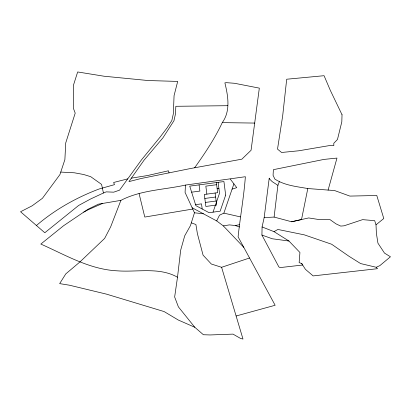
<?xml version="1.0" encoding="UTF-8"?>
<svg xmlns="http://www.w3.org/2000/svg" width="411" height="411" viewBox="0 0 411 411"><rect width="100%" height="100%" fill="white"/><g stroke="black" fill="none" stroke-linecap="round" stroke-linejoin="round"><path stroke-width="0.62" d="M262.084 226.944L274.029 231.655L288.948 241.026L299.932 252.493L299.136 262.655L301.7 263.508L302.671 265.023L280.127 267.592L278.843 266.898L261.925 235.051L262.084 226.944L264.16 217.609L269.226 178.127L269.477 178.924L272.262 181.672L277.898 185.33L274.106 217.07L264.16 217.609M236.12 315.992L275.134 305.27L238.103 236.849C240.204 216.808 243.887 196.9 245.362 176.72L185.453 185.078L185.078 192.44L194.47 212.79L190.447 225.618L184.719 235.806L180.676 250.165L177.506 277.214L174.649 296.983L178.389 306.868L194.799 327.264L203.383 334.729L210.093 334.955L233.001 334.117L240.687 338.515L242.988 339.044L221.596 267.294L211.326 264.021L203.07 255.154L197.383 233.612L195.908 224.514L191.398 222.88M227.735 105.699L175.826 106.29L175.533 113.621L173.94 120.777L162.874 137.901L144.009 160.233L128.941 181.611L141.055 178.523L190.355 168.556L241.863 159.17L251.064 150.282L259.331 88.129L234.511 83.279L226.523 82.673L224.884 82.863C228.048 95.917 230.751 110.929 222.264 122.627C214.737 138.702 204.884 153.375 194.644 167.775M274.029 231.655L277.882 229.456L304.351 234.866L331.641 244.242L348.862 256.192L360.617 263.574L376.235 267.273L379.856 265.614L390.45 256.783L384.496 253.099L377.935 243.158L376.389 233.386L376.008 224.812L383.787 218.529L376.784 195.497L349.884 196.093L334.616 190.56L307.803 188.541L301.52 219.541L291.635 221.76L274.106 217.07M328.091 190.139L336.974 158.076L323.991 159.411L273.382 169.671L273.068 175.322L274.867 179.073C284.623 185.464 296.608 186.553 307.803 188.541M213.037 212.153L219.52 193.227L218.123 182.33M243.79 247.355L223.327 225.901L216.7 220.923L219.495 215.194L223.872 213.134L233.895 183.861M185.453 185.078C163.943 189.82 140.757 190.041 120.901 200.363L110.621 226.944L104.635 238.421L79.868 262.007L65.786 273.885L59.662 283.621L69.413 285.198L106.459 294.132L164.117 311.569L178.353 320.061L194.799 327.264M277.898 185.33L279.352 181.698M36.451 225.516L37.196 224.853A184.036 136.118 -8 0 1 70.451 202.114A184.38 136.375 -8 0 1 99.154 188.978L114.453 184.657L113.636 182.479L127.729 178.877M83.746 212.112L88.452 209.636L102.452 203.476M103.438 193L90.692 198.945L78.635 205.459L44.804 232.749L20.55 211.747L32.13 205.813L42.42 198.313L59.924 174.598L64.887 159.591L65.724 142.951L75.208 113.123L73.461 108.494L73.384 85.426L77.664 71.956L104.029 76.22L148.201 80.541L177.691 81.419L174.064 95.665L173.365 113.688L171.844 120.541L167.056 127.934L159.689 137.618L141.518 159.822L119.586 190.129L113.724 192.168L106.208 191.875L103.438 193L101.568 184.385L90.708 176.679L83.582 174.485L74.406 172.8L60.756 172.086M221.596 267.294L249.549 258M232.097 189.122L236.751 187.652L230.304 179.078M291.635 221.76L308.661 217.938L318.556 219.484L329.992 219.602L335.946 223.831L340.745 226.091L344.099 225.798L362.589 219.644L374.673 220.671L376.008 224.812M223.327 225.901L229.333 224.894L235.318 225.526L239.361 224.709M120.901 200.363L98.455 204.149L87.923 209.291L63.577 225.731L40.823 244.067C65.519 254.995 89.732 269.544 117.392 270.839C137.387 272.349 159.129 266.831 177.506 277.214M192.738 209.045L144.78 217.059L139.082 193.622M131.381 178.143L147.385 175.569L168.464 170.776L169.034 172.867M216.623 184.693L205.834 186.137L206.861 194.126M191.629 192.184L199.885 191.079L199.088 184.878M217.147 188.767L218.919 188.531M204.832 198.456L215.621 197.013M205.346 202.453L216.135 201.005M195.559 204.652L201.524 203.856L202.186 208.999M222.264 122.627L254.82 123.074M194.47 212.79L203.383 213.787M288.948 241.026L272.221 238.76L261.925 235.051M223.872 213.134L240.44 216.905M235.318 225.526L239.536 226.985M192.153 207.771L216.7 220.923M376.235 267.273L377.498 268.691L313.136 275.909L305.435 269.344L301.7 263.508M216.35 182.571L217.65 192.682L204.324 194.465L205.86 206.445L216.648 205.002L215.112 193.021M342.034 114.756L341.808 121.867L337.467 139.483L333.794 143.275L333.83 145.592L330.829 145.345L298.828 150.775L281.576 152.486L277.517 149.121L282.691 115.743L286.693 79.225L324.074 75.701L330.316 90.353L342.034 114.756M225.665 195.091L220.147 211.197L209.06 212.682L195.857 205.608L189.728 186.132L223.928 181.554L225.665 195.091"/></g></svg>
